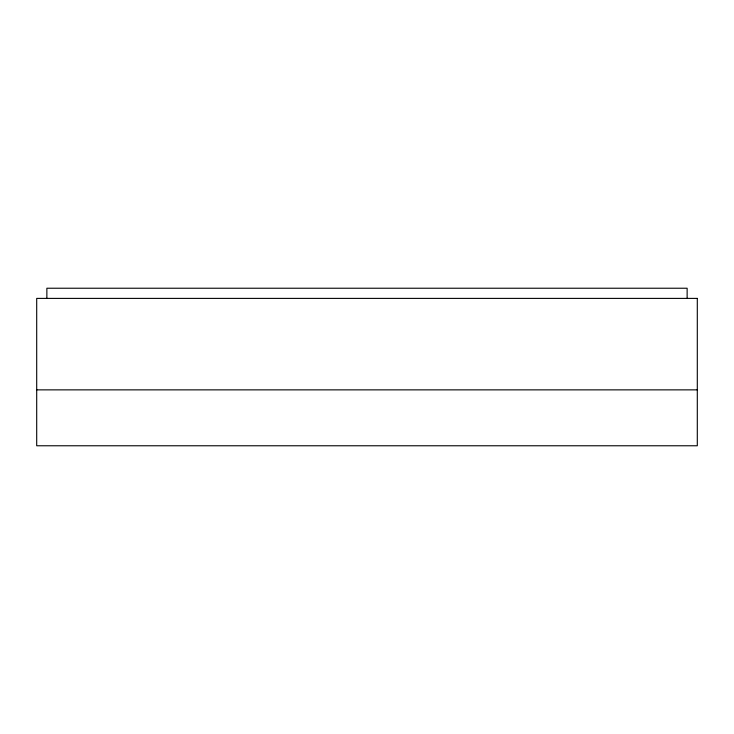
<?xml version="1.0" encoding="UTF-8"?>
<svg xmlns="http://www.w3.org/2000/svg" width="734" height="734" viewBox="0 0 734 734"><rect width="100%" height="100%" fill="white"/><g stroke="black" fill="none" stroke-linecap="round" stroke-linejoin="round"><path stroke-width="1.1" d="M36.7 389.864L697.3 389.864M687.134 298.399L687.134 288.233L46.866 288.233L46.866 298.399M697.3 298.399L36.7 298.399L36.7 445.767L697.3 445.767L697.3 298.399"/></g></svg>
